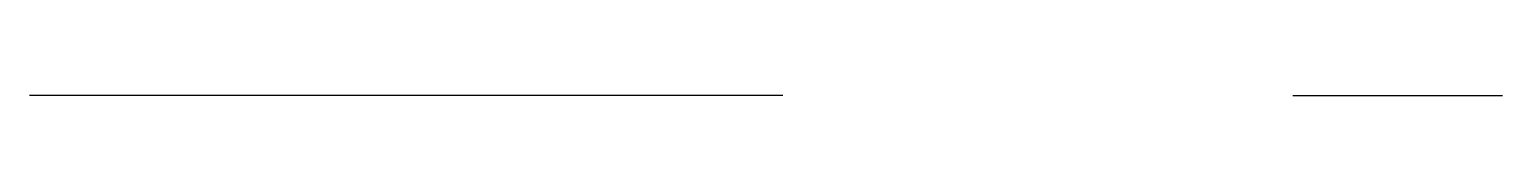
# Model space of a CAD drawing. Header units: metres. Extents: x -1.6 to 8.5, y 0 to 0.
import ezdxf

# ---------------------------------------------------------------- set-up
doc = ezdxf.new("R2010")
doc.units = ezdxf.units.M
doc.layers.add('Default', color=18, linetype='Continuous', true_color=0x000000)

msp = doc.modelspace()

# ---------------------------------------------------------------- linework, layer by layer
at = {"layer": 'Default', "extrusion": (0, -1, 0)}
msp.add_open_spline([(3.582, 0, 31.757), (0.825, 0, 23.753), (-0.643, 0, 15.371), (-1.595, 0, 6.979)], degree=3, dxfattribs=at)
at = {"layer": 'Default', "extrusion": (0, 1, 0)}
msp.add_open_spline([(7.087, 0, 31.762), (8.055, 0, 23.538), (8.276, 0, 15.251), (8.527, 0, 6.981)], degree=3, dxfattribs=at)

doc.saveas('drawing.dxf')
